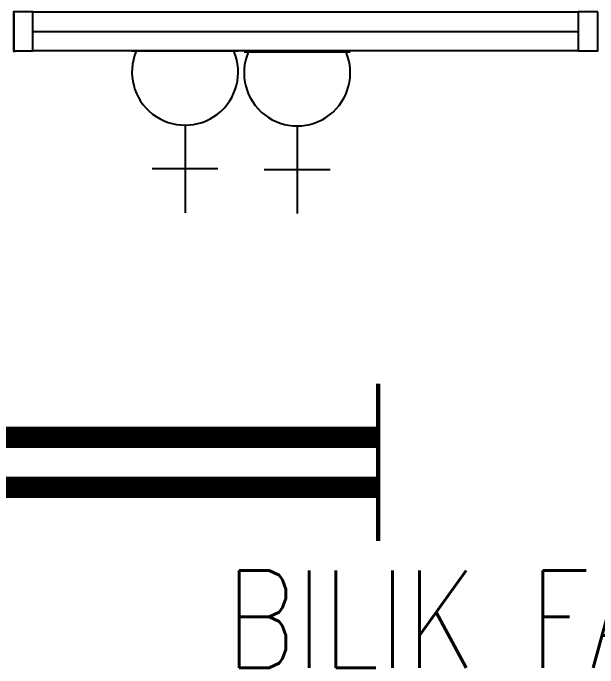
# Model space of a CAD drawing. Header units: inches. Extents: x -106706990 to 300603, y -86718466 to 1728185.
# Drawn here: x 39337 to 40838, y 16723 to 18404 of the extents above; entities that cross this region are included whole.
import ezdxf
from ezdxf.enums import TextEntityAlignment as Align

# ---------------------------------------------------------------- set-up
doc = ezdxf.new("R2010")
doc.units = ezdxf.units.IN
doc.header["$MEASUREMENT"] = 0
doc.linetypes.add('HIDDEN', pattern=[0.375, 0.25, -0.125])
for name, color, linetype in [('A-ARR', 4, 'Continuous'), ('A-ROOMSYM', 3, 'Continuous'), ('A-WIN', 9, 'Continuous'), ('ELECT', 6, 'Continuous'), ('FITTING', 1, 'Continuous'), ('LAMP', 5, 'Continuous')]:
    doc.layers.add(name, color=color, linetype=linetype)
doc.styles.add('style1', font='romans.shx', dxfattribs={"height": 750})

# ---------------------------------------------------------------- blocks, each defined once
blk = doc.blocks.new('A$C58571686')
at = {"layer": 'A-WIN', "color": 8, "ltscale": 790000000.0}
for p, q in [((50, 100), (1450, 100)), ((1450, 0), (50, 0))]:
    blk.add_line(p, q, dxfattribs=at)
at = {"layer": 'A-WIN', "color": 8}
blk.add_line((50, 50), (1450, 50), dxfattribs=at)
for points in [[(50, 100), (0, 100), (0, 0), (50, 0)], [(1500, 100), (1450, 100), (1450, 0), (1500, 0)]]:
    blk.add_lwpolyline(points, close=True, dxfattribs=at)
blk = doc.blocks.new('YBC 236')
at = {"layer": 'LAMP'}
for points, const_width in [([(-134681.8, 193808.3), (-134681.8, 193533.1)], 10.9), ([(-133371.4, 193808.3), (-133371.4, 193533.1)], 10.9), ([(-134681.8, 193670.7), (-133371.4, 193670.7)], 54.6), ([(-134681.8, 193679.4), (-134681.8, 193404.2)], 10.9), ([(-133371.4, 193679.4), (-133371.4, 193404.2)], 10.9), ([(-134681.8, 193541.8), (-133371.4, 193541.8)], 54.6)]:
    blk.add_lwpolyline(points, dxfattribs=dict(at, const_width=const_width))
blk = doc.blocks.new('*U198')
at = {"layer": 'FITTING', "color": 1, "linetype": 'Continuous'}
blk.add_blockref('YBC 236', (134026.6, -193606.2, -5.5), dxfattribs=at)
blk = doc.blocks.new('*U199')
at = {"layer": 'LAMP', "color": 0, "linetype": 'ByBlock', "lineweight": -2, "transparency": 16777216}
blk.add_blockref('*U198', (0, 2500), dxfattribs=at)
blk = doc.blocks.new('SOCKET')
at = {"layer": 'ELECT', "color": 6}
for p, q in [((15248.7, 25891.4), (15248.7, 26116.4)), ((15164.3, 26003.9), (15333.1, 26003.9)), ((15112.3, 25701.6), (15385.1, 25701.6))]:
    blk.add_line(p, q, dxfattribs=at)
blk.add_arc((15248.7, 25755), 136.4, 336.9763, 203.0237, dxfattribs=at)

msp = doc.modelspace()

# ---------------------------------------------------------------- linework, layer by layer
at = {"color": 8}
msp.add_line((39338.8, 18404.4), (39338.8, 18304.4), dxfattribs=at)

# ---------------------------------------------------------------- block references
at = {"layer": 'A-ARR', "color": 8}
msp.add_blockref('A$C58571686', (39337.8, 18307.6), dxfattribs=at)
at = {"layer": 'ELECT', "color": 7, "linetype": 'HIDDEN', "rotation": 179.9999999999994}
for p in [(55027.3, 44008.2), (55315, 44006)]:
    msp.add_blockref('SOCKET', p, dxfattribs=at)
at = {"layer": 'LAMP', "color": 0}
msp.add_blockref('*U199', (39618.9, 14751.1), dxfattribs=at)

# ---------------------------------------------------------------- texts
at = {"layer": 'A-ROOMSYM', "color": 8, "style": 'style1', "width": 0.8}
msp.add_text('BILIK FAIL', height=250, dxfattribs=at).set_placement((40534.3, 16723.3), align=Align.CENTER)

doc.saveas('drawing.dxf')
